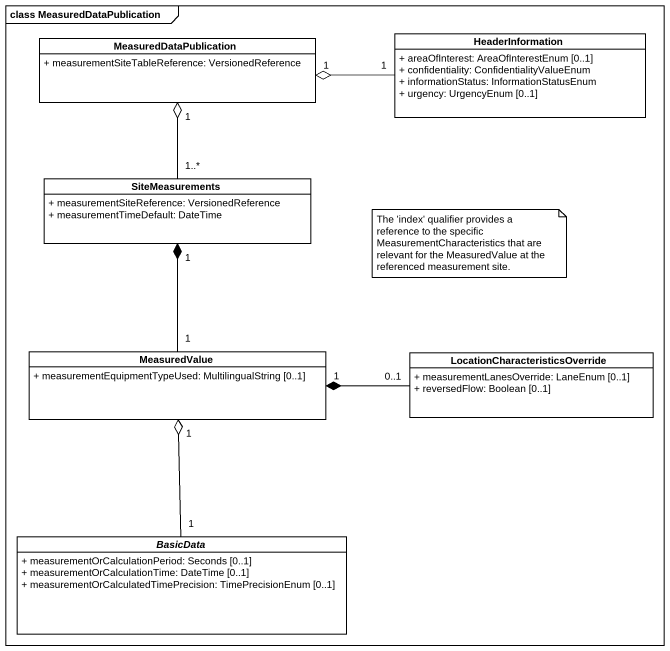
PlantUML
@startuml
mainframe class MeasuredDataPublication
hide circle
hide empty members
skinparam classAttributeIconSize 0
class MeasuredDataPublication {
  + measurementSiteTableReference: VersionedReference
}
class HeaderInformation {
  + areaOfInterest: AreaOfInterestEnum [0..1]
  + confidentiality: ConfidentialityValueEnum
  + informationStatus: InformationStatusEnum
  + urgency: UrgencyEnum [0..1]
}
class SiteMeasurements {
  + measurementSiteReference: VersionedReference
  + measurementTimeDefault: DateTime
}
class MeasuredValue {
  + measurementEquipmentTypeUsed: MultilingualString [0..1]
}
class "LocationCharacteristicsOverride" as LocationCharacteristicsOverr {
  + measurementLanesOverride: LaneEnum [0..1]
  + reversedFlow: Boolean [0..1]
}
abstract class BasicData {
  + measurementOrCalculationPeriod: Seconds [0..1]
  + measurementOrCalculationTime: DateTime [0..1]
  + measurementOrCalculatedTimePrecision: TimePrecisionEnum [0..1]
}
HeaderInformation "1" -left-o "1" MeasuredDataPublication
SiteMeasurements "1..*" -up-o "1" MeasuredDataPublication
MeasuredValue "1" -up-* "1" SiteMeasurements
LocationCharacteristicsOverr "0..1" -left-* "1" MeasuredValue
BasicData "1" -up-o "1" MeasuredValue
note as N1
  The 'index' qualifier provides a reference to the specific MeasurementCharacteristics that are relevant for the MeasuredValue at the referenced measurement site.
end note
@enduml
